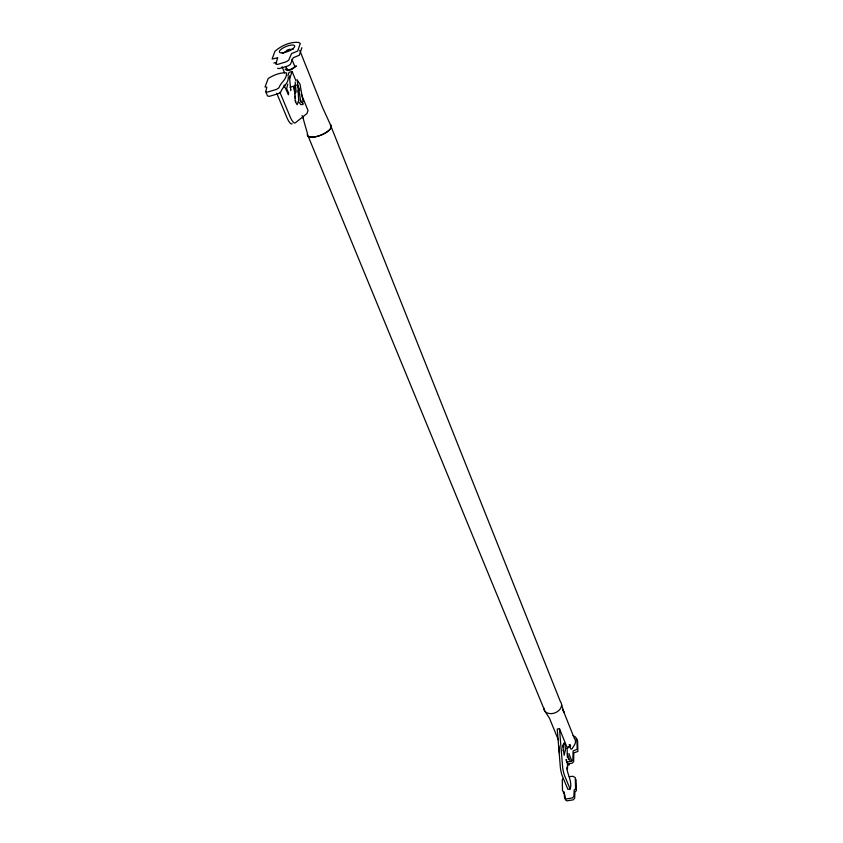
<?xml version="1.0" encoding="UTF-8"?>
<svg xmlns="http://www.w3.org/2000/svg" width="843" height="843" viewBox="0 0 843 843"><rect width="100%" height="100%" fill="white"/><g stroke="black" fill="none" stroke-linecap="round" stroke-linejoin="round"><path stroke-width="1.26" d="M563.092 747.098C563.967 737.762 565.685 747.014 565.305 749.722M303.059 103.078L303.006 104.564L300.835 104.585L298.39 101.624M563.061 750.702L563.092 750.091M294.481 85.944L295.335 88.167L294.481 85.944L290.003 87.282M298.664 100.675L297.105 104.785L295.187 100.886L294.46 87.914M295.535 101.992L295.587 100.833M567.624 768.985L567.16 768.616M565.263 750.333L564.146 755.275L562.713 745.223M265.745 91.739L266.82 87.187L265.05 86.977L268.19 78.504C273.522 75.164 280.35 72.213 286.631 72.951C286.588 80.043 280.888 81.971 278.959 87.788L276.451 89.421L267.547 92.077L265.745 91.739L267.547 95.997L269.349 96.344L278.232 93.699L280.74 92.066C282.647 86.228 288.348 84.289 288.359 77.177M290.687 90.591L290.951 89.758M294.534 87.082L295.356 84.595M301.91 47.661L299.349 55.206L293.227 57.735L290.361 64.426L287.969 65.954L279.318 68.568L277.568 68.294M287.769 84.226L286.62 88.663L288.622 92.983L288.475 94.774L284.017 85.259M289.75 78.431L292.121 71.465L289.065 72.382L287.863 75.87M283.859 87.482L284.66 85.154M563.387 778.363L562.281 779.733L562.502 790.903L563.988 791.756L564.599 797.921L566.138 798.964L572.376 797.952L573.851 796.414L574.157 790.102L575.59 788.763L575.263 777.583L572.861 776.277L569.278 776.688M571.417 761.261L572.861 759.806L573.05 750.987L577.192 749.258L576.875 739.005L575.369 736.94L573.071 735.57M286.746 68.81L285.166 69.284L286.768 70.275A4.247 1.401 -22.2 0 0 289.887 70.106A4.247 1.401 -22.2 0 0 293.596 68.22L296.346 65.912L292.5 68.283A2.761 0.906 -22.2 0 1 290.087 69.505A2.761 0.906 -22.2 0 1 288.074 69.621L286.746 68.81L285.788 66.449M276.546 62.519L273.785 62.972M567.35 757.604L567.107 747.488L559.467 728.7L557.244 729.09L560.31 766.835A7.924 1.475 80 0 0 562.344 776.076L567.897 789.364L570.142 789.006C572.829 782.03 566.422 772.43 566.844 767.151M569.109 744.748L570.247 744.559L568.73 747.024A2.898 2.202 -22 0 1 566.907 748.436M566.517 762.083L570.195 761.471M567.286 763.969L572.186 763.147L573.63 761.703L573.82 752.873L577.866 751.461L577.624 740.902L576.127 738.826M564.536 793.305L563.303 792.789M301.72 102.351L302.489 102.941L300.076 100.001M559.373 752.799L558.888 745.95M296.947 79.59L300.055 84.311L303.08 101.676M295.693 84.585L296.199 85.438M276.736 93.257L286.873 117.493A11.791 3.098 73 0 0 292.163 123.784M279.918 92.308L290.034 116.576A11.802 3.066 73 0 0 295.282 122.867L306.957 113.542L308.032 110.559L301.278 93.973M570.142 789.006L564.61 775.708A7.935 1.465 80 0 1 562.576 766.456L559.467 728.7M308.243 136.387L544.968 711.313L549.425 718.11L558.298 739.732M282.068 66.734L284.565 72.825M302.068 115.459L303.069 117.894M293.617 87.535L295.145 93.784M292.121 71.465L295.977 80.939M297.421 84.5L299.834 90.422M291.889 59.305L294.755 66.386M569.552 745.834L570.88 749.111L572.007 748.911L574.599 744.654A7.903 5.996 -21.8 0 0 574.389 738.51L562.85 709.585L563.967 712.461L561.628 704.822M299.781 50.432L322.679 107.778L330.498 124.848A12.814 4.742 -22.2 0 1 321.035 135.101A12.814 4.742 -22.2 0 1 307.569 134.016L302.774 117.093M568.899 753.558L571.828 760.923M567.36 754L570.237 761.208M568.287 758.574L568.456 759.585M298.338 86.861L300.846 102.129M298.496 92.551L297.453 81.581M295.145 82.182L296.156 92.182M564.905 794.875L565.39 799.807L566.939 800.85L573.156 799.849L574.641 798.31L574.937 791.988L576.37 790.65L576.043 779.469M289.381 75.849L290.687 89.6M298.053 90.528L298.654 99.927M295.292 96.134L295.44 98.483M567.434 761.398L567.592 767.72M286.515 50.506A10.169 3.267 -22.2 0 1 290.161 49.147M282.69 53.446A8.24 2.645 -22.2 0 1 293.459 49.115M543.746 708.015A9.241 6.797 -21.9 0 0 555.094 712.82A9.241 6.797 -21.9 0 0 560.363 701.545L330.393 124.88A12.814 4.742 -22.2 0 1 320.93 135.133A12.814 4.742 -22.2 0 1 307.463 134.048M570.7 745.95A5.595 4.247 -21.8 0 1 567.992 746.993M569.236 764.253L569.151 765.054L567.666 764.485L569.236 764.253M277.632 57.83L275.851 64.142L277.61 64.405L286.272 61.781L288.675 60.253L291.562 53.594L297.695 51.054L300.266 43.541L298.844 42.466C290.171 41.528 281.341 45.701 274.923 51.286L272.131 59.031L277.632 57.83M566.823 762.251L566.19 759.68L566.823 762.251M282.247 52.888A8.251 2.634 -22.2 0 0 294.65 46.607A8.251 2.634 -22.2 0 0 284.175 47.366A8.251 2.634 -22.2 0 0 282.247 52.888"/></g></svg>
